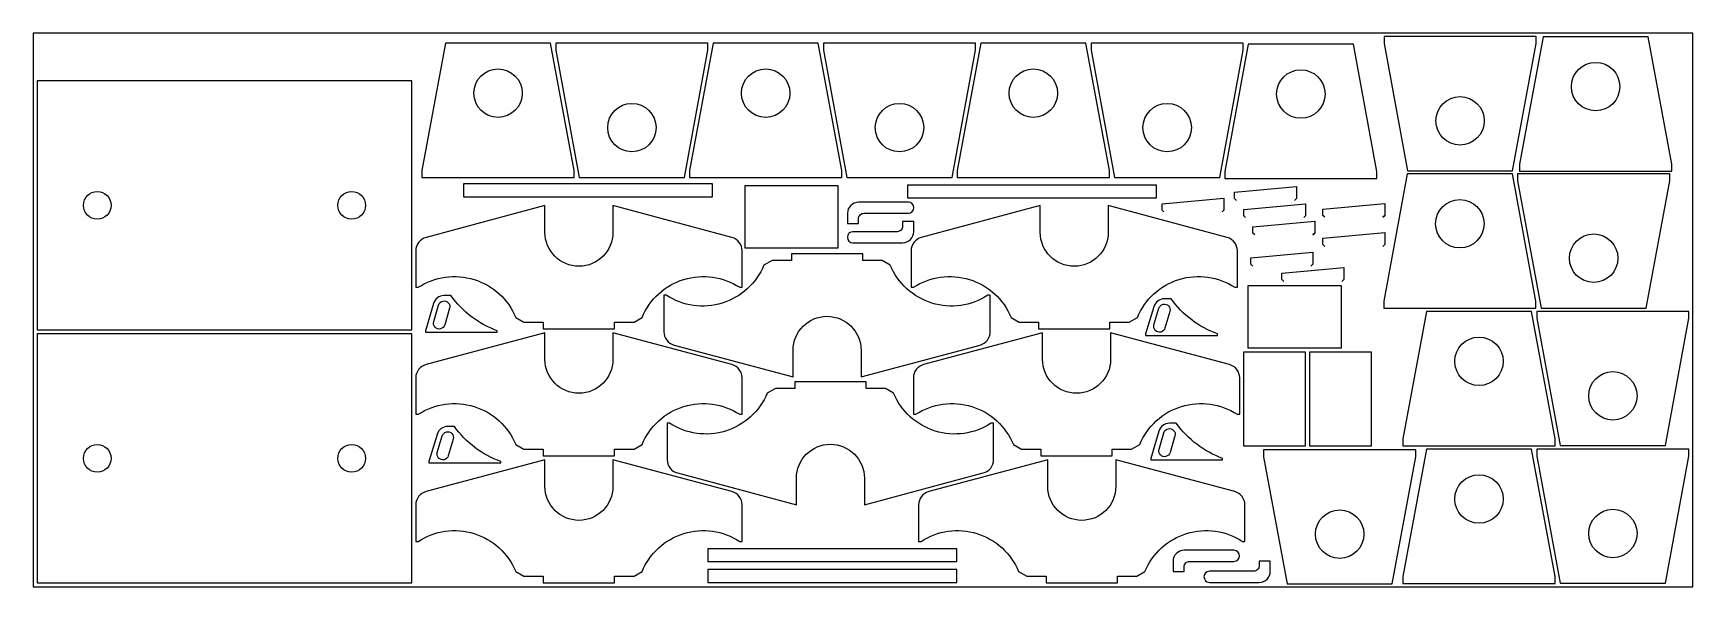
# Model space of a CAD drawing. Header units: metres. Extents: x 0 to 6000, y 0 to 2000.
import ezdxf

# ---------------------------------------------------------------- set-up
doc = ezdxf.new("R2010")
doc.units = ezdxf.units.M

msp = doc.modelspace()

# ---------------------------------------------------------------- linework, layer by layer
for points in [[(0, 0), (6000, 0), (6000, 2000), (0, 2000)], [(4968.7, 1503.3), (5348.7, 1503.3), (5433.7, 1963.3), (5433.7, 1988.3), (4883.7, 1988.3), (4883.7, 1963.3)], [(5838.6, 1987.1), (5458.6, 1987.1), (5373.6, 1527.1), (5373.6, 1502.1), (5923.6, 1502.1), (5923.6, 1527.1)], [(1870.6, 1963.5), (1490.6, 1963.5), (1405.6, 1503.5), (1405.6, 1478.5), (1955.6, 1478.5), (1955.6, 1503.5)], [(1974.4, 1479), (2354.4, 1479), (2439.4, 1939), (2439.4, 1964), (1889.4, 1964), (1889.4, 1939)], [(2838.2, 1963.5), (2458.2, 1963.5), (2373.2, 1503.5), (2373.2, 1478.5), (2923.2, 1478.5), (2923.2, 1503.5)], [(2942, 1479), (3322, 1479), (3407, 1939), (3407, 1964), (2857, 1964), (2857, 1939)], [(3805.8, 1963.5), (3425.8, 1963.5), (3340.8, 1503.5), (3340.8, 1478.5), (3890.8, 1478.5), (3890.8, 1503.5)], [(3909.7, 1479), (4289.7, 1479), (4374.7, 1939), (4374.7, 1964), (3824.7, 1964), (3824.7, 1939)], [(4772.9, 1960.3), (4392.9, 1960.3), (4307.9, 1500.3), (4307.9, 1475.3), (4857.9, 1475.3), (4857.9, 1500.3)], [(14, 928.1), (1369.1, 928.1), (1369.1, 1828.1), (14, 1828.1)], [(1556.1, 1409.4), (2456.1, 1409.4), (2456.1, 1455.4), (1556.1, 1455.4)], [(2572.2, 1224.2), (2910.2, 1224.2), (2910.2, 1448.2), (2572.2, 1448.2)], [(3160.8, 1405.6), (4060.8, 1405.6), (4060.8, 1451.6), (3160.8, 1451.6)], [(5347.8, 1491.6), (4967.8, 1491.6), (4882.8, 1031.6), (4882.8, 1006.6), (5432.8, 1006.6), (5432.8, 1031.6)], [(5451.6, 1007.1), (5831.6, 1007.1), (5916.6, 1467.1), (5916.6, 1492.1), (5366.6, 1492.1), (5366.6, 1467.1)], [(4391.7, 863.2), (4729.7, 863.2), (4729.7, 1087.2), (4391.7, 1087.2)], [(5417.1, 994.6), (5037.1, 994.6), (4952.1, 534.6), (4952.1, 509.6), (5502.1, 509.6), (5502.1, 534.6)], [(5521, 510), (5901, 510), (5986, 970), (5986, 995), (5436, 995), (5436, 970)], [(14, 14), (1369.1, 14), (1369.1, 914), (14, 914)], [(4376, 847.1), (4376, 509.1), (4600, 509.1), (4600, 847.1)], [(4614, 847.1), (4614, 509.1), (4838, 509.1), (4838, 847.1)], [(4533.4, 10.1), (4913.4, 10.1), (4998.4, 470), (4998.4, 495), (4448.4, 495), (4448.4, 470)], [(5417.1, 497.1), (5037.1, 497.1), (4952.1, 37), (4952.1, 12), (5502.1, 12), (5502.1, 37)], [(5521, 12.5), (5901, 12.5), (5986, 472.5), (5986, 497.5), (5436, 497.5), (5436, 472.5)], [(2439.4, 91.2), (3339.4, 91.2), (3339.4, 137.2), (2439.4, 137.2)], [(2439.4, 16), (3339.4, 16), (3339.4, 62), (2439.4, 62)]]:
    msp.add_lwpolyline(points, close=True)
for points in [[(1768.1, 1783.5, -1), (1593.1, 1783.5, -1)], [(2735.7, 1783.5, -1), (2560.7, 1783.5, -1)], [(3703.3, 1783.5, -1), (3528.3, 1783.5, -1)], [(4670.4, 1780.3, -1), (4495.4, 1780.3, -1)], [(5736.1, 1807.1, -1), (5561.1, 1807.1, -1)], [(2076.9, 1659, -1), (2251.9, 1659, -1)], [(3044.5, 1659, -1), (3219.5, 1659, -1)], [(4012.2, 1659, -1), (4187.2, 1659, -1)], [(5071.2, 1683.3, -1), (5246.2, 1683.3, -1)], [(181.6, 1378.1, -1), (281.5, 1378.1, -1)], [(1101.6, 1378.1, -1), (1201.6, 1378.1, -1)], [(3003.9, 1349.6), (3163.9, 1349.6, 1), (3163.9, 1389.6), (2983.9, 1389.6, 0.414214), (2943.9, 1349.6), (2943.9, 1312.6), (2983.9, 1312.6), (2983.9, 1329.6, -0.414214)], [(5245.3, 1311.6, -1), (5070.3, 1311.6, -1)], [(1774.1, 956.1), (1844.1, 956.1), (1844.1, 932.1), (2102.1, 932.1), (2102.1, 956.1), (2172.1, 956.1), (2201.4, 973, -0.469523), (2554.2, 1082.1), (2563.1, 1082.1), (2563.1, 1213.6, 0.339454), (2526, 1261.9), (2096.1, 1377.1), (2096.1, 1281.1, -1), (1850.1, 1281.1), (1850.1, 1377.1), (1420.2, 1261.9, 0.339454), (1383.1, 1213.6), (1383.1, 1082.1), (1392, 1082.1, -0.469523), (1744.8, 973)], [(3564.6, 956.1), (3634.6, 956.1), (3634.6, 932.1), (3892.6, 932.1), (3892.6, 956.1), (3962.6, 956.1), (3991.9, 973, -0.469523), (4344.8, 1082.1), (4353.6, 1082.1), (4353.6, 1213.6, 0.339454), (4316.6, 1261.9), (3886.6, 1377.1), (3886.6, 1281.1, -1), (3640.6, 1281.1), (3640.6, 1377.1), (3210.7, 1261.9, 0.339454), (3173.6, 1213.6), (3173.6, 1082.1), (3182.5, 1082.1, -0.469523), (3535.3, 973)], [(3123.4, 1282.9), (2963.4, 1282.9, 1), (2963.4, 1242.9), (3143.4, 1242.9, 0.414214), (3183.4, 1282.9), (3183.4, 1319.9), (3143.4, 1319.9), (3143.4, 1302.9, -0.414214)], [(5554.1, 1187.1, -1), (5729.1, 1187.1, -1)], [(3069.1, 1179.2), (2999.1, 1179.2), (2999.1, 1203.2), (2741.1, 1203.2), (2741.1, 1179.2), (2671.1, 1179.2), (2641.8, 1162.3, -0.469523), (2288.9, 1053.2), (2280.1, 1053.2), (2280.1, 921.7, 0.339454), (2317.1, 873.4), (2747.1, 758.2), (2747.1, 854.2, -1), (2993.1, 854.2), (2993.1, 758.2), (3423, 873.4, 0.339454), (3460.1, 921.7), (3460.1, 1053.2), (3451.2, 1053.2, -0.469523), (3098.4, 1162.3)], [(1677.9, 925, 0.700257), (1677.9, 925, -0.150348), (1509.9, 1052), (1509.9, 1052), (1485.6, 1052, 0.331407), (1447.3, 1023.5), (1417.9, 925), (1417.9, 920), (1677.9, 920)], [(1487.8, 946.2, -1.002069), (1448, 958.1), (1465.7, 1017.9, -1.000001), (1505.6, 1006.1)], [(4281.8, 913.4, 0.700257), (4281.8, 913.4, -0.150348), (4113.9, 1040.4), (4113.8, 1040.4), (4089.6, 1040.4, 0.331407), (4051.3, 1011.9), (4021.8, 913.4), (4021.8, 908.4), (4281.8, 908.4)], [(4091.8, 934.6, -1.002069), (4051.9, 946.5), (4069.7, 1006.3, -1.000001), (4109.6, 994.5)], [(1774.1, 497.1), (1844.1, 497.1), (1844.1, 473.1), (2102.1, 473.1), (2102.1, 497.1), (2172.1, 497.1), (2201.4, 514, -0.469523), (2554.2, 623.1), (2563.1, 623.1), (2563.1, 754.6, 0.339454), (2526, 802.9), (2096.1, 918.1), (2096.1, 822.1, -1), (1850.1, 822.1), (1850.1, 918.1), (1420.2, 802.9, 0.339454), (1383.1, 754.6), (1383.1, 623.1), (1392, 623.1, -0.469523), (1744.8, 514)], [(3573, 497.1), (3643, 497.1), (3643, 473.1), (3901, 473.1), (3901, 497.1), (3971, 497.1), (4000.3, 514, -0.469523), (4353.1, 623.1), (4362, 623.1), (4362, 754.6, 0.339454), (4324.9, 802.9), (3895, 918.1), (3895, 822.1, -1), (3649, 822.1), (3649, 918.1), (3219, 802.9, 0.339454), (3182, 754.6), (3182, 623.1), (3190.8, 623.1, -0.469523), (3543.7, 514)], [(5314.6, 814.6, -1), (5139.6, 814.6, -1)], [(3081.1, 716.9), (3011.1, 716.9), (3011.1, 740.9), (2753.1, 740.9), (2753.1, 716.9), (2683.1, 716.9), (2653.8, 700, -0.469523), (2301, 590.9), (2292.1, 590.9), (2292.1, 459.4, 0.339454), (2329.2, 411.1), (2759.1, 295.9), (2759.1, 391.9, -1), (3005.1, 391.9), (3005.1, 295.9), (3435, 411.1, 0.339454), (3472.1, 459.4), (3472.1, 590.9), (3463.2, 590.9, -0.469523), (3110.4, 700)], [(5623.5, 690, -1), (5798.5, 690, -1)], [(1690.8, 452.3, 0.700257), (1690.8, 452.3, -0.150348), (1522.8, 579.3), (1522.8, 579.3), (1498.6, 579.3, 0.331407), (1460.2, 550.7), (1430.8, 452.3), (1430.8, 447.3), (1690.8, 447.3)], [(1500.7, 473.5, -1.002069), (1460.9, 485.4), (1478.6, 545.2, -1.000001), (1518.5, 533.4)], [(4300.2, 463.8, 0.700257), (4300.2, 463.9, -0.150348), (4132.3, 590.8), (4132.2, 590.8), (4108, 590.8, 0.331407), (4069.7, 562.3), (4040.2, 463.8), (4040.2, 458.8), (4300.2, 458.8)], [(4110.2, 485, -1.002069), (4070.3, 496.9), (4088.1, 556.8, -1.000001), (4127.9, 544.9)], [(181.6, 464, -1), (281.5, 464, -1)], [(1101.6, 464, -1), (1201.6, 464, -1)], [(1774.1, 38), (1844.1, 38), (1844.1, 14), (2102.1, 14), (2102.1, 38), (2172.1, 38), (2201.4, 55, -0.469523), (2554.2, 164), (2563.1, 164), (2563.1, 295.6, 0.339454), (2526, 343.8), (2096.1, 459), (2096.1, 363, -1), (1850.1, 363), (1850.1, 459), (1420.2, 343.8, 0.339454), (1383.1, 295.6), (1383.1, 164), (1392, 164, -0.469523), (1744.8, 55)], [(3592, 38), (3662, 38), (3662, 14), (3920, 14), (3920, 38), (3990, 38), (4019.3, 55, -0.469523), (4372.1, 164), (4381, 164), (4381, 295.6, 0.339454), (4343.9, 343.8), (3914, 459), (3914, 363, -1), (3668, 363), (3668, 459), (3238, 343.8, 0.339454), (3201, 295.6), (3201, 164), (3209.8, 164, -0.469523), (3562.7, 55)], [(5314.6, 317.1, -1), (5139.6, 317.1, -1)], [(4635.9, 190.1, -1), (4810.9, 190.1, -1)], [(5623.5, 192.5, -1), (5798.5, 192.5, -1)], [(4181.1, 91.8), (4341.1, 91.8, 1), (4341.1, 131.8), (4161.1, 131.8, 0.414214), (4121.1, 91.8), (4121.1, 54.8), (4161.1, 54.8), (4161.1, 71.8, -0.414214)], [(4412.5, 56.1), (4252.5, 56.1, 1), (4252.5, 16), (4432.5, 16, 0.414214), (4472.5, 56.1), (4472.5, 93.1), (4432.5, 93.1), (4432.5, 76.1, -0.414214)]]:
    msp.add_lwpolyline(points, format="xyb", close=True)
for points in [[(4350.4, 1396.1), (4343.4, 1403.1), (4343.4, 1426.1), (4567.4, 1446.1), (4567.4, 1403.1), (4560.4, 1396.1), (4567.4, 1403.1)], [(4088.1, 1354.1), (4081.1, 1361.1), (4081.1, 1384.1), (4305.1, 1404.1), (4305.1, 1361.1), (4298.1, 1354.1), (4305.1, 1361.1)], [(4383.3, 1333.6), (4376.3, 1340.6), (4376.3, 1363.6), (4600.3, 1383.6), (4600.3, 1340.6), (4593.3, 1333.6), (4600.3, 1340.6)], [(4669.3, 1334.8), (4662.3, 1341.8), (4662.3, 1364.8), (4886.3, 1384.8), (4886.3, 1341.8), (4879.3, 1334.8), (4886.3, 1341.8)], [(4416.1, 1271), (4409.1, 1278), (4409.1, 1301), (4633.1, 1321), (4633.1, 1278), (4626.1, 1271), (4633.1, 1278)], [(4669.3, 1229.4), (4662.3, 1236.4), (4662.3, 1259.4), (4886.3, 1279.4), (4886.3, 1236.4), (4879.3, 1229.4), (4886.3, 1236.4)], [(4409.6, 1158.7), (4402.6, 1165.7), (4402.6, 1188.7), (4626.6, 1208.7), (4626.6, 1165.7), (4619.6, 1158.7), (4626.6, 1165.7)], [(4521.4, 1103.2), (4514.4, 1110.2), (4514.4, 1133.2), (4738.4, 1153.2), (4738.4, 1110.2), (4731.4, 1103.2), (4738.4, 1110.2)]]:
    msp.add_lwpolyline(points)

doc.saveas('drawing.dxf')
